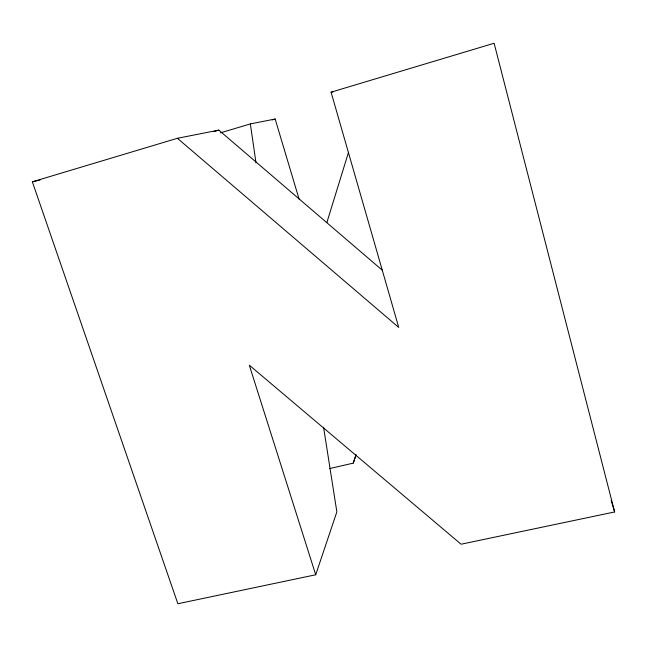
<?xml version="1.0" encoding="UTF-8"?>
<svg xmlns="http://www.w3.org/2000/svg" width="647" height="647" viewBox="0 0 647 647"><rect width="100%" height="100%" fill="white"/><g stroke="black" fill="none" stroke-linecap="round" stroke-linejoin="round"><path stroke-width="0.97" d="M326.84 222.617L348.515 152.312M329.638 468.557L353.254 463.131L356.133 454.542M382.482 270.373L218.832 130.128L177.407 138.288L32.35 181.815L177.86 603.748L315.712 574.771L336.861 511.882L323.557 427.206M353.254 463.131L355.801 455.545M177.407 138.288L398.738 327.431L331.07 92.181L494.122 43.252L614.65 511.947L461.093 544.216L249.305 365.199L315.712 574.771M213.987 131.576L218.832 130.128M220.498 132.829L250.357 123.917L275.161 119.032L299.157 199.349M272.258 119.897L275.161 119.032M32.35 181.815L40.171 180.012M331.07 92.181L333.076 91.995M611.148 500.422L614.65 511.947M250.357 123.917L256.002 162.85"/></g></svg>
